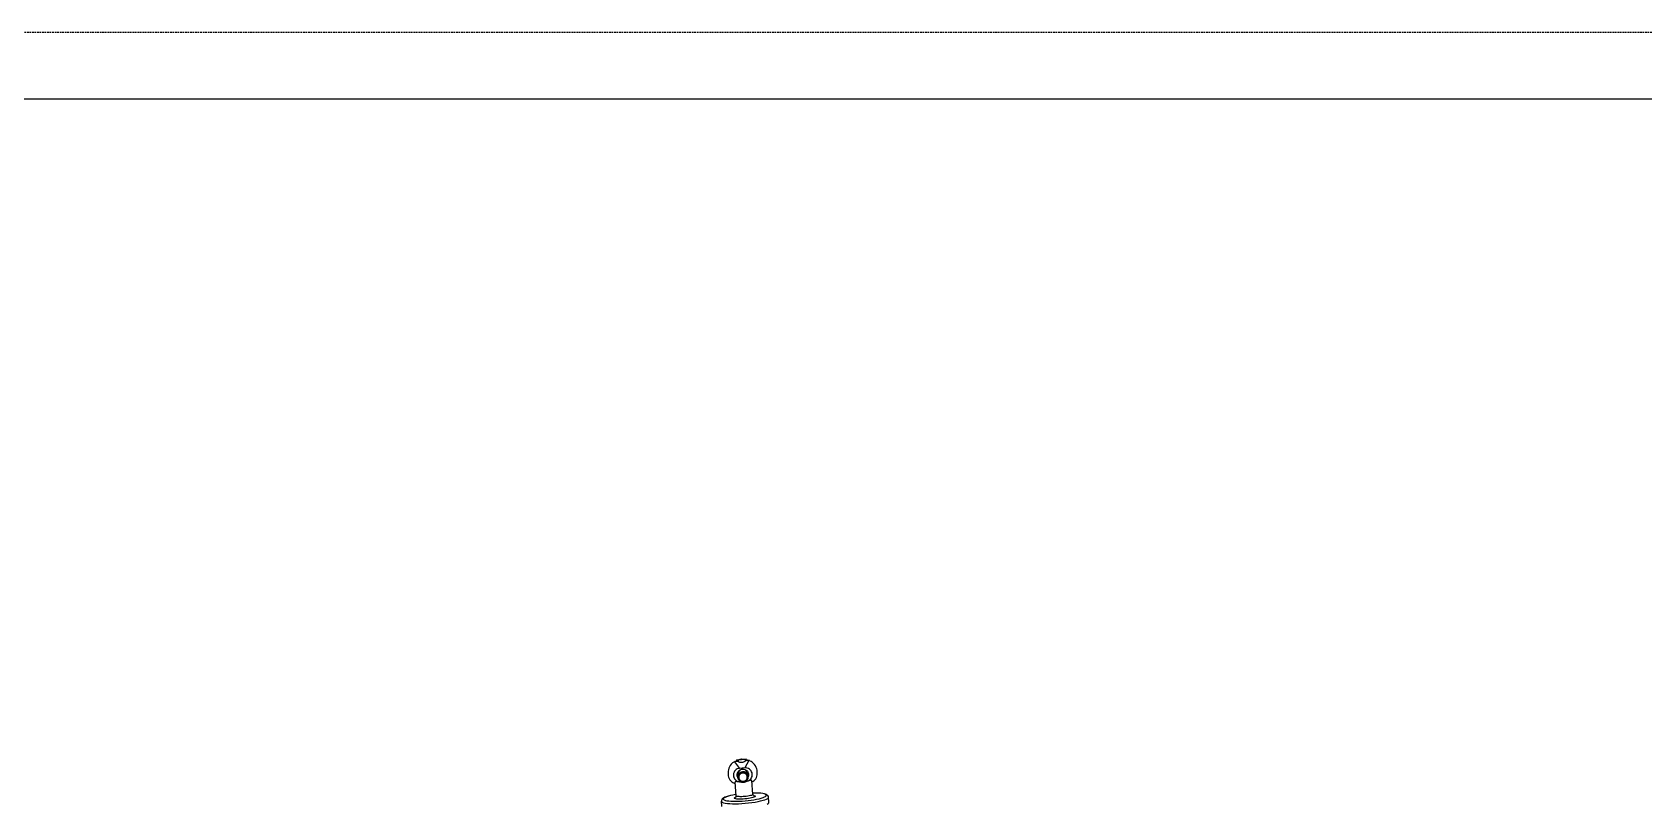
# Model space of a CAD drawing. Extents: x 4438 to 384502, y -178203 to -21188.
# Drawn here: x 382241 to 383204, y -175753 to -175291 of the extents above; entities that cross this region are included whole.
import ezdxf

# ---------------------------------------------------------------- set-up
doc = ezdxf.new("R2010")
doc.units = 0
doc.header["$LTSCALE"] = 8
doc.header["$MEASUREMENT"] = 0
doc.linetypes.add('HIDDEN', pattern=[0.375, 0.25, -0.125])
doc.layers.get('0').update_dxf_attribs({"linetype": 'CONTINUOUS'})
doc.layers.add('PL', color=5, linetype='CONTINUOUS')

msp = doc.modelspace()

# ---------------------------------------------------------------- linework, layer by layer
at = {"color": 7}
msp.add_lwpolyline([(380904.027, -175331.182), (384017.372, -175331.182), (384017.372, -177841.884), (380904.027, -177841.884)], close=True, dxfattribs=at)
at = {"layer": 'PL', "ltscale": 0.5}
for p, q in [((382661.64, -175726.637), (382664.622, -175725.883)), ((382664.622, -175725.883), (382667.724, -175726.099)), ((382667.724, -175726.099), (382666.776, -175726.331)), ((382666.776, -175726.331), (382666.796, -175727.219)), ((382667.724, -175726.099), (382668.022, -175726.864)), ((382660.412, -175727.613), (382663.542, -175731.576)), ((382661.64, -175726.637), (382661.473, -175727.437)), ((382662.579, -175726.698), (382661.64, -175726.637)), ((382662.009, -175735.368), (382662.155, -175735.786)), ((382662.155, -175735.786), (382662.027, -175735.779)), ((382662.155, -175735.786), (382662.362, -175736.136)), ((382662.244, -175734.788), (382662.439, -175737.014)), ((382662.579, -175726.698), (382662.713, -175727.576)), ((382662.593, -175735.162), (382662.762, -175737.094)), ((382662.627, -175727.55), (382663.458, -175727.8)), ((382666.675, -175731.302), (382663.542, -175731.576)), ((382666.101, -175727.569), (382666.877, -175727.179)), ((382669.069, -175726.855), (382666.675, -175731.302)), ((382668.232, -175734.669), (382668.401, -175736.6)), ((382668.51, -175734.24), (382668.705, -175736.466)), ((382668.628, -175735.588), (382668.772, -175735.207)), ((382668.873, -175735.995), (382668.734, -175736.543)), ((382668.772, -175735.207), (382668.843, -175734.77)), ((382668.772, -175735.207), (382668.896, -175735.178)), ((382661.506, -175747.996), (382660.786, -175739.77)), ((382662.464, -175737.154), (382662.425, -175737.095)), ((382664.172, -175739.625), (382664.244, -175739.602)), ((382664.386, -175739.602), (382664.172, -175739.625)), ((382664.244, -175739.602), (382664.357, -175739.592)), ((382667.451, -175739.338), (382667.237, -175739.353)), ((382667.264, -175739.338), (382667.377, -175739.328)), ((382667.451, -175739.338), (382667.377, -175739.328)), ((382668.734, -175736.543), (382668.705, -175736.608)), ((382671.531, -175747.119), (382670.812, -175738.893)), ((382652.906, -175754.347), (382652.636, -175751.26)), ((382661.153, -175748.73), (382661.327, -175748.672)), ((382671.826, -175747.753), (382672.006, -175747.781)), ((382681.103, -175751.88), (382680.833, -175748.794))]:
    msp.add_line(p, q, dxfattribs=at)
at = {"layer": 'PL', "color": 1, "linetype": 'HIDDEN', "ltscale": 0.5}
msp.add_lwpolyline([(380704.453, -175291.267), (384057.286, -175291.267), (384057.286, -177881.799), (380704.453, -177881.799)], close=True, dxfattribs=at)
at = {"layer": 'PL', "ltscale": 0.5}
for points in [[(382666.776, -175726.331), (382666.385, -175726.304), (382665.936, -175726.295), (382665.444, -175726.305), (382664.926, -175726.333), (382664.401, -175726.379), (382663.886, -175726.441), (382663.4, -175726.517), (382662.959, -175726.603), (382662.579, -175726.698)], [(382659.986, -175727.803), (382659.237, -175728.351), (382658.565, -175729.019), (382657.983, -175729.783), (382657.5, -175730.618), (382657.121, -175731.501), (382656.846, -175732.411), (382656.674, -175733.333), (382656.604, -175734.252), (382656.633, -175735.156), (382656.76, -175736.035), (382656.984, -175736.877), (382657.306, -175737.67), (382657.724, -175738.4), (382658.238, -175739.05), (382658.842, -175739.602), (382659.529, -175740.035), (382660.286, -175740.331), (382660.844, -175740.429)], [(382663.542, -175731.576), (382662.84, -175731.699), (382662.17, -175731.94), (382661.552, -175732.292), (382661.006, -175732.744), (382660.547, -175733.283), (382660.19, -175733.891), (382659.946, -175734.551), (382659.821, -175735.243), (382659.82, -175735.945), (382659.943, -175736.637), (382660.186, -175737.296), (382660.541, -175737.904), (382660.999, -175738.441), (382661.544, -175738.892), (382662.161, -175739.242), (382662.83, -175739.482), (382663.531, -175739.603), (382664.244, -175739.602)], [(382659.986, -175727.803), (382660.119, -175727.729), (382660.261, -175727.666), (382660.412, -175727.613)], [(382662.627, -175727.55), (382662.306, -175727.477), (382661.943, -175727.437), (382661.557, -175727.431), (382661.162, -175727.46), (382660.775, -175727.521), (382660.412, -175727.613)], [(382662.425, -175737.095), (382662.192, -175736.58), (382662.05, -175736.034), (382662, -175735.471), (382662.046, -175734.909), (382662.185, -175734.361), (382662.415, -175733.841), (382662.732, -175733.363)], [(382662.155, -175735.786), (382662.297, -175735.751), (382662.328, -175735.747)], [(382662.255, -175734.204), (382662.242, -175734.279), (382662.244, -175734.788)], [(382662.555, -175733.629), (382662.455, -175733.87), (382662.373, -175734.128), (382662.316, -175734.382), (382662.28, -175734.65), (382662.268, -175734.92), (382662.28, -175735.19)], [(382662.28, -175735.19), (382662.308, -175735.415), (382662.355, -175735.648), (382662.417, -175735.867), (382662.499, -175736.09), (382662.594, -175736.297), (382662.71, -175736.507)], [(382665.302, -175733.653), (382664.763, -175733.747), (382664.248, -175733.932), (382663.772, -175734.203), (382663.352, -175734.551), (382662.999, -175734.965), (382662.724, -175735.433), (382662.536, -175735.941), (382662.44, -175736.473), (382662.439, -175737.014)], [(382665.169, -175732.137), (382664.626, -175732.238), (382664.105, -175732.446), (382663.634, -175732.75), (382663.234, -175733.14), (382662.92, -175733.601), (382662.704, -175734.113), (382662.595, -175734.657), (382662.599, -175735.22)], [(382662.732, -175733.363), (382663.048, -175733.015), (382663.408, -175732.713), (382663.806, -175732.462), (382664.237, -175732.267), (382664.693, -175732.13), (382665.164, -175732.056), (382665.641, -175732.048), (382666.113, -175732.103), (382666.57, -175732.221), (382667.006, -175732.399), (382667.412, -175732.633), (382667.783, -175732.921)], [(382665.338, -175734.069), (382664.729, -175734.19), (382664.161, -175734.438), (382663.654, -175734.81), (382663.248, -175735.274), (382662.951, -175735.824), (382662.787, -175736.414), (382662.757, -175737.035)], [(382665.365, -175734.378), (382664.934, -175734.453), (382664.522, -175734.601), (382664.142, -175734.818), (382663.805, -175735.096), (382663.523, -175735.427), (382663.303, -175735.802), (382663.152, -175736.208), (382663.076, -175736.634), (382663.075, -175737.066), (382663.151, -175737.492), (382663.3, -175737.898), (382663.519, -175738.272), (382663.801, -175738.603), (382664.137, -175738.88), (382664.516, -175739.096), (382664.929, -175739.243), (382665.36, -175739.317), (382665.798, -175739.316)], [(382663.458, -175727.8), (382663.753, -175727.869), (382664.083, -175727.909), (382664.436, -175727.921), (382664.799, -175727.903), (382665.16, -175727.857), (382665.505, -175727.785), (382665.823, -175727.687), (382666.101, -175727.569)], [(382668.237, -175734.727), (382668.147, -175734.19), (382667.949, -175733.672), (382667.651, -175733.203), (382667.265, -175732.802), (382666.805, -175732.484), (382666.291, -175732.262), (382665.741, -175732.145), (382665.169, -175732.137)], [(382668.705, -175736.466), (382668.611, -175735.934), (382668.424, -175735.426), (382668.15, -175734.959), (382667.798, -175734.545), (382667.378, -175734.199), (382666.904, -175733.929), (382666.389, -175733.745), (382665.849, -175733.652), (382665.302, -175733.653)], [(382668.395, -175736.542), (382668.262, -175735.945), (382667.999, -175735.391), (382667.613, -175734.9), (382667.134, -175734.511), (382666.571, -175734.232), (382665.969, -175734.083), (382665.338, -175734.069)], [(382665.798, -175739.316), (382666.229, -175739.241), (382666.641, -175739.093), (382667.021, -175738.876), (382667.357, -175738.598), (382667.64, -175738.267), (382667.86, -175737.892), (382668.011, -175737.486), (382668.087, -175737.06), (382668.088, -175736.628), (382668.012, -175736.202), (382667.863, -175735.796), (382667.644, -175735.422), (382667.362, -175735.091), (382667.026, -175734.814), (382666.647, -175734.598), (382666.234, -175734.451), (382665.803, -175734.377), (382665.365, -175734.378)], [(382667.377, -175739.328), (382668.079, -175739.205), (382668.749, -175738.964), (382669.366, -175738.612), (382669.913, -175738.16), (382670.372, -175737.621), (382670.729, -175737.013), (382670.973, -175736.353), (382671.098, -175735.661), (382671.099, -175734.959), (382670.976, -175734.267), (382670.733, -175733.608), (382670.378, -175733), (382669.92, -175732.463), (382669.375, -175732.012), (382668.758, -175731.662), (382668.089, -175731.422), (382667.387, -175731.301), (382666.675, -175731.302)], [(382669.069, -175726.855), (382668.695, -175726.828), (382668.304, -175726.835), (382667.91, -175726.876), (382667.53, -175726.948), (382667.181, -175727.051), (382666.877, -175727.179)], [(382667.783, -175732.921), (382668.178, -175733.337), (382668.494, -175733.809), (382668.727, -175734.324), (382668.869, -175734.87), (382668.919, -175735.433), (382668.873, -175735.995)], [(382668.545, -175734.641), (382668.512, -175734.384), (382668.454, -175734.12), (382668.376, -175733.872), (382668.273, -175733.622), (382668.149, -175733.381), (382668.003, -175733.153)], [(382668.51, -175734.24), (382668.424, -175733.738), (382668.399, -175733.666)], [(382668.772, -175735.207), (382668.625, -175735.197), (382668.594, -175735.199)], [(382669.521, -175726.968), (382669.378, -175726.919), (382669.226, -175726.881), (382669.069, -175726.855)], [(382670.869, -175739.552), (382671.402, -175739.358), (382672.096, -175738.936), (382672.697, -175738.389), (382673.196, -175737.741), (382673.589, -175737.012), (382673.874, -175736.22), (382674.053, -175735.384), (382674.128, -175734.515), (382674.101, -175733.628), (382673.972, -175732.732), (382673.743, -175731.84), (382673.414, -175730.962), (382672.985, -175730.113), (382672.458, -175729.309), (382671.838, -175728.571), (382671.132, -175727.919), (382670.354, -175727.378), (382669.521, -175726.968)], [(382664.172, -175739.625), (382663.539, -175739.659), (382662.981, -175739.641), (382662.492, -175739.599), (382662.061, -175739.551), (382661.687, -175739.513), (382661.364, -175739.497), (382661.097, -175739.515), (382660.901, -175739.578), (382660.798, -175739.684), (382660.786, -175739.768)], [(382662.439, -175737.014), (382662.534, -175737.546), (382662.721, -175738.053), (382662.994, -175738.521), (382663.346, -175738.934), (382663.766, -175739.281), (382664.24, -175739.55), (382664.755, -175739.734), (382665.295, -175739.827), (382665.842, -175739.826)], [(382662.757, -175737.035), (382662.847, -175737.572), (382663.045, -175738.09), (382663.343, -175738.559), (382663.729, -175738.961), (382664.189, -175739.279), (382664.703, -175739.501), (382665.253, -175739.618), (382665.825, -175739.625)], [(382665.825, -175739.625), (382666.368, -175739.524), (382666.889, -175739.317), (382667.36, -175739.012), (382667.76, -175738.622), (382668.074, -175738.162), (382668.29, -175737.65), (382668.399, -175737.106), (382668.395, -175736.542)], [(382665.842, -175739.826), (382666.381, -175739.732), (382666.896, -175739.547), (382667.372, -175739.276), (382667.792, -175738.929), (382668.145, -175738.514), (382668.42, -175738.046), (382668.608, -175737.538), (382668.704, -175737.006), (382668.705, -175736.466)], [(382670.811, -175738.891), (382670.792, -175738.822), (382670.681, -175738.73), (382670.479, -175738.696), (382670.208, -175738.722), (382669.883, -175738.795), (382669.512, -175738.901), (382669.091, -175739.024), (382668.617, -175739.15), (382668.074, -175739.263), (382667.451, -175739.338)], [(382661.435, -175747.187), (382661.12, -175747.235), (382659.5, -175747.527), (382658, -175747.849), (382656.64, -175748.202), (382655.504, -175748.562), (382654.655, -175748.896), (382654.015, -175749.215), (382653.521, -175749.538), (382653.131, -175749.893), (382652.838, -175750.307), (382652.666, -175750.773), (382652.636, -175751.26)], [(382652.636, -175751.26), (382652.81, -175751.592), (382653.267, -175751.891), (382653.998, -175752.152), (382654.988, -175752.37), (382656.218, -175752.54), (382657.662, -175752.66), (382659.29, -175752.725), (382661.07, -175752.736), (382662.965, -175752.691), (382664.937, -175752.592), (382666.946, -175752.442)], [(382661.437, -175747.209), (382661.117, -175747.258), (382659.521, -175747.549), (382658.07, -175747.866), (382656.793, -175748.201), (382655.717, -175748.548), (382654.862, -175748.901), (382654.247, -175749.251), (382653.885, -175749.592), (382653.781, -175749.916), (382653.939, -175750.218), (382654.356, -175750.49), (382655.022, -175750.729), (382655.925, -175750.927), (382657.045, -175751.082), (382658.361, -175751.191)], [(382658.361, -175751.191), (382659.845, -175751.251), (382661.467, -175751.26), (382663.194, -175751.22), (382664.991, -175751.13), (382666.819, -175750.992)], [(382666.72, -175749.865), (382665.632, -175749.944), (382664.573, -175749.988), (382663.576, -175749.996), (382662.671, -175749.967), (382661.887, -175749.902), (382661.247, -175749.804), (382660.771, -175749.675), (382660.472, -175749.519), (382660.361, -175749.341), (382660.44, -175749.146), (382660.706, -175748.94), (382661.153, -175748.73)], [(382661.241, -175748.788), (382661.209, -175748.806), (382661.225, -175748.793), (382661.3, -175748.714), (382661.399, -175748.56), (382661.486, -175748.315), (382661.506, -175747.996)], [(382666.594, -175748.416), (382665.671, -175748.482), (382664.778, -175748.517), (382663.944, -175748.518), (382663.197, -175748.488), (382662.564, -175748.425), (382662.065, -175748.333), (382661.718, -175748.214), (382661.534, -175748.074), (382661.506, -175747.996)], [(382671.531, -175747.119), (382671.517, -175747.2), (382671.361, -175747.371), (382671.039, -175747.548), (382670.564, -175747.725), (382669.951, -175747.897), (382669.221, -175748.057), (382668.399, -175748.2), (382667.513, -175748.321), (382666.594, -175748.416)], [(382672.006, -175747.781), (382672.482, -175747.91), (382672.781, -175748.066), (382672.893, -175748.244), (382672.814, -175748.439), (382672.547, -175748.644), (382672.1, -175748.854), (382671.486, -175749.062), (382670.725, -175749.262), (382669.84, -175749.448), (382668.857, -175749.613), (382667.806, -175749.754), (382666.72, -175749.865)], [(382666.819, -175750.992), (382668.644, -175750.81), (382670.429, -175750.587), (382672.137, -175750.327), (382673.732, -175750.036)], [(382666.946, -175752.442), (382668.95, -175752.241), (382670.909, -175751.996), (382672.783, -175751.711), (382674.534, -175751.391), (382676.127, -175751.044), (382677.528, -175750.676), (382678.709, -175750.295), (382679.647, -175749.908), (382680.321, -175749.524), (382680.72, -175749.15), (382680.833, -175748.794)], [(382680.833, -175748.794), (382680.718, -175748.318), (382680.464, -175747.884), (382680.098, -175747.525), (382679.646, -175747.242), (382679.094, -175747.009), (382678.396, -175746.806), (382677.485, -175746.625), (382676.287, -175746.469), (382674.891, -175746.362), (382673.367, -175746.307), (382671.732, -175746.303), (382671.461, -175746.31)], [(382673.732, -175750.036), (382675.183, -175749.719), (382676.46, -175749.384), (382677.536, -175749.036), (382678.391, -175748.684), (382679.006, -175748.334), (382679.368, -175747.993), (382679.472, -175747.669), (382679.314, -175747.367), (382678.897, -175747.094), (382678.231, -175746.856), (382677.328, -175746.658), (382676.208, -175746.502), (382674.892, -175746.394), (382673.408, -175746.334), (382671.786, -175746.324), (382671.462, -175746.332)], [(382671.531, -175747.119), (382671.607, -175747.432), (382671.742, -175747.666), (382671.87, -175747.8), (382671.952, -175747.858), (382671.967, -175747.867)], [(382680.111, -175752.898), (382680.677, -175752.547), (382681.01, -175752.206), (382681.103, -175751.88)]]:
    msp.add_lwpolyline(points, dxfattribs=at)

doc.saveas('drawing.dxf')
